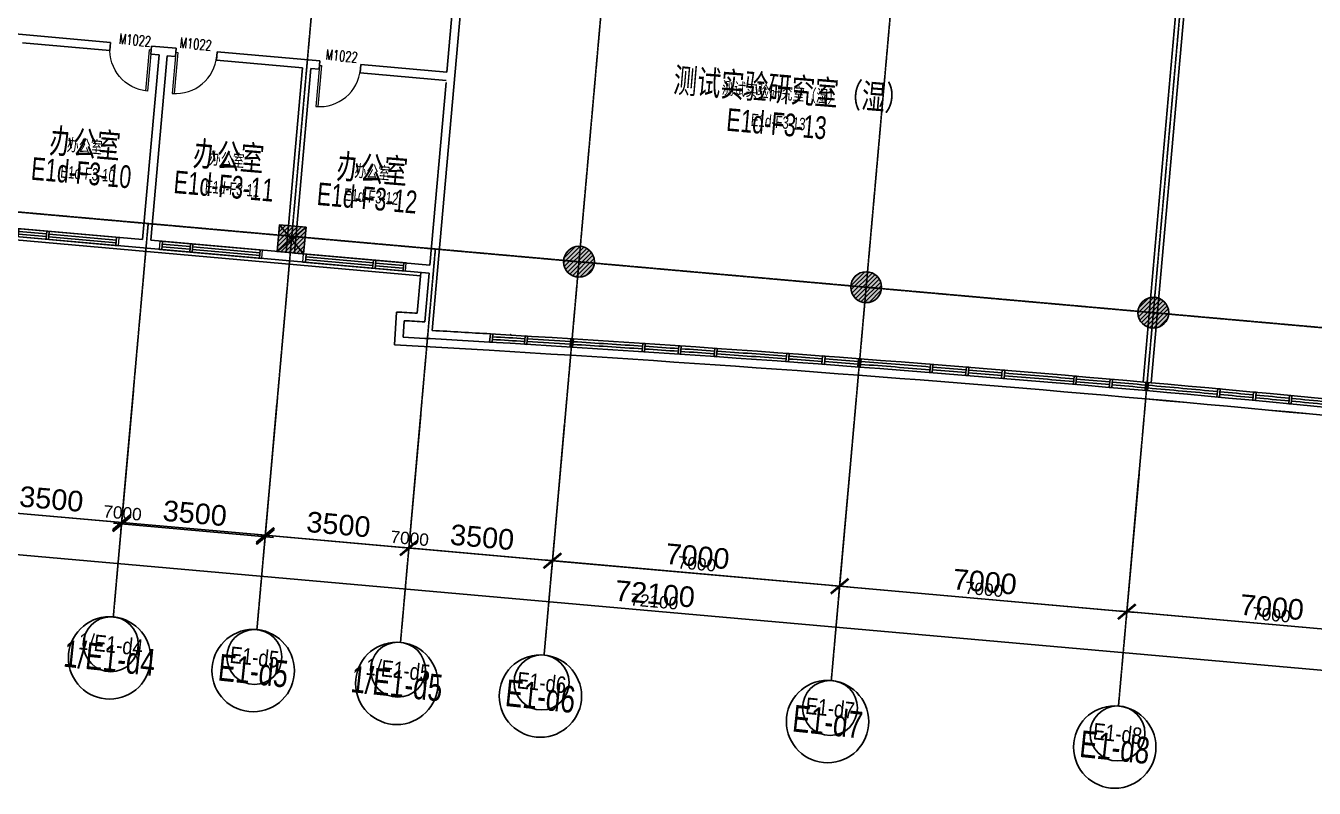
# Model space of a CAD drawing. Header units: millimetres. Extents: x -174040 to 151923, y -227569 to 142020.
# Drawn here: x -48294 to -17012, y -9691 to 8821 of the extents above; entities that cross this region are included whole.
import ezdxf
from ezdxf.enums import TextEntityAlignment as Align

# ---------------------------------------------------------------- set-up
doc = ezdxf.new("R2010")
doc.units = ezdxf.units.MM
doc.header["$LTSCALE"] = 5
for name, pattern in [('E-RG-1F$0$$0$DOTE', [2.42, 2, -0.2, 0.02, -0.2]), ('E-RG-2F$0$CENTER', [2, 1.25, -0.25, 0.25, -0.25]), ('E-RG-2F$0$DOTE', [2.42, 2, -0.2, 0.02, -0.2]), ('XRE2$0$HIDDEN', [0.375, 0.25, -0.125])]:
    doc.linetypes.add(name, pattern=pattern)
for name, color, linetype in [('00外装饰面', 21, 'Continuous'), ('A-TEXT', 4, 'Continuous'), ('A—墙体', 7, 'Continuous'), ('A—文字索引', 40, 'Continuous'), ('A—轴线、尺寸', 1, 'Continuous'), ('A—门窗', 135, 'Continuous'), ('E-COLS-F3$0$0S-COLS-HATCH', 8, 'Continuous'), ('E-COLS-F3$0$0S-COLS-HATCH-I', 8, 'Continuous'), ('E-COLS-F3$0$0S-COLS-LINE', 4, 'Continuous'), ('E-RG-2F$0$A-GRID', 1, 'E-RG-2F$0$CENTER'), ('E1-RI-3F$0$A-SYMB-DOOR', 4, 'Continuous'), ('E1-RI-3F$0$AUDIT_D_120618114340-341', 1, 'Continuous'), ('I—平面—文字', 40, 'Continuous'), ('I—平面—文字（放大1：100）', 40, 'XRE2$0$HIDDEN'), ('I—平面—装饰面层线', 192, 'Continuous'), ('I—平面—门', 22, 'Continuous'), ('I—平面—门编号', 22, 'Continuous'), ('轴线100', 1, 'Continuous')]:
    doc.layers.add(name, color=color, linetype=linetype)
doc.layers.add('E1-RI-3F$0$A-DOOR', color=32, linetype='Continuous', lineweight=5)
doc.layers.add('E1-RI-3F$0$A-WALL', color=7, linetype='Continuous', lineweight=5)
doc.styles.add('ARIAL', font='arial.ttf')
doc.styles.add('E1-RI-3F$0$ECADI-TXT', font='simplex.shx', dxfattribs={"bigfont": 'hztxt.shx'})
doc.styles.add('XD2008', font='SIMYOU.TTF', dxfattribs={"width": 0.7})
doc.dimstyles.new('200', dxfattribs={"dimscale": 200, "dimtxt": 2.5, "dimasz": 2, "dimexe": 1, "dimexo": 1, "dimgap": 0.8, "dimtad": 1, "dimdec": 0, "dimdsep": 46, "dimtxsty": 'ARIAL', "dimblk1": 'ARCHTICK', "dimblk2": 'ARCHTICK', "dimsah": 1, "dimcen": -0.9, "dimdle": 1, "dimclrd": 256, "dimclre": 256, "dimclrt": 40, "dimaunit": 1, "dimadec": 0, "dimazin": 0, "dimtfac": 0.35, "dimtdec": 0, "dimtix": 1, "dimtmove": 2, "dimatfit": 3, "dimldrblk": 'ARCHTICK', "dimfxl": 0, "dimtvp": 0.8, "dimtolj": 1, "dimtzin": 0, "dimarcsym": 0})
doc.dimstyles.new('副本 100', dxfattribs={"dimscale": 100, "dimtxt": 2.5, "dimasz": 2, "dimexe": 1, "dimexo": 1, "dimgap": 0.8, "dimtad": 1, "dimdec": 0, "dimdsep": 46, "dimtxsty": 'ARIAL', "dimblk1": 'ARCHTICK', "dimblk2": 'ARCHTICK', "dimsah": 1, "dimcen": -0.9, "dimdle": 1, "dimclrd": 256, "dimclre": 256, "dimclrt": 40, "dimaunit": 1, "dimadec": 0, "dimazin": 0, "dimtfac": 0.35, "dimtdec": 0, "dimtix": 1, "dimtmove": 2, "dimatfit": 3, "dimldrblk": 'ARCHTICK', "dimfxl": 0, "dimtvp": 0.8, "dimtolj": 1, "dimtzin": 0, "dimarcsym": 0})
pattern_1 = [(45, (53, 597.655), (-53.0330086, 53.0330086), [])]

# ---------------------------------------------------------------- blocks, each defined once
blk = doc.blocks.new('_ArchTick')
at = {"color": 0, "linetype": 'ByBlock', "const_width": 0.15}
blk.add_lwpolyline([(-0.5, -0.5), (0.5, 0.5)], dxfattribs=at)
blk = doc.blocks.new('*D240')
at = {"layer": 'A—轴线、尺寸', "linetype": 'ByBlock', "lineweight": -2}
for p, q in [((-21275, -2167), (-21579, -5603)), ((-14302, -2786), (-14607, -6221)), ((-14390, -6040), (-21761, -5386))]:
    blk.add_line(p, q, dxfattribs=at)
at = {"layer": 'Defpoints', "color": 0, "linetype": 'ByBlock'}
for p in [(-21257, -1968), (-14284, -2586), (-21562, -5404)]:
    blk.add_point(p, dxfattribs=at)
at = {"layer": 'A—轴线、尺寸', "linetype": 'ByBlock', "lineweight": -2, "xscale": 400, "yscale": 400, "zscale": 400}
for p, rotation in [((-21562, -5404), 174.9322288641356), ((-14589, -6022), 354.9322288641357)]:
    blk.add_blockref('_ArchTick', p, dxfattribs=dict(at, rotation=rotation))
at = {"layer": 'A—轴线、尺寸', "color": 40, "linetype": 'ByBlock', "insert": (-18039, -5299), "char_height": 500, "attachment_point": 5, "rotation": 354.9322, "style": 'ARIAL'}
blk.add_mtext('\\A1;7000', dxfattribs=at)
blk = doc.blocks.new('*D241')
at = {"layer": 'A—轴线、尺寸', "linetype": 'ByBlock', "lineweight": -2}
for p, q in [((-28247, -1549), (-28552, -4985)), ((-21275, -2167), (-21579, -5603)), ((-21362, -5421), (-28733, -4768))]:
    blk.add_line(p, q, dxfattribs=at)
at = {"layer": 'Defpoints', "color": 0, "linetype": 'ByBlock'}
for p in [(-28229, -1350), (-21257, -1968), (-28534, -4785)]:
    blk.add_point(p, dxfattribs=at)
at = {"layer": 'A—轴线、尺寸', "linetype": 'ByBlock', "lineweight": -2, "xscale": 400, "yscale": 400, "zscale": 400}
for p, rotation in [((-28534, -4785), 174.9322288641356), ((-21562, -5404), 354.9322288641357)]:
    blk.add_blockref('_ArchTick', p, dxfattribs=dict(at, rotation=rotation))
at = {"layer": 'A—轴线、尺寸', "color": 40, "linetype": 'ByBlock', "insert": (-25011, -4681), "char_height": 500, "attachment_point": 5, "rotation": 354.9322, "style": 'ARIAL'}
blk.add_mtext('\\A1;7000', dxfattribs=at)
blk = doc.blocks.new('*D242')
at = {"layer": 'A—轴线、尺寸', "linetype": 'ByBlock', "lineweight": -2}
for p, q in [((-35220, -931), (-35524, -4366)), ((-28247, -1549), (-28552, -4985)), ((-28335, -4803), (-35706, -4149))]:
    blk.add_line(p, q, dxfattribs=at)
at = {"layer": 'Defpoints', "color": 0, "linetype": 'ByBlock'}
for p in [(-35202, -731), (-28229, -1350), (-35507, -4167)]:
    blk.add_point(p, dxfattribs=at)
at = {"layer": 'A—轴线、尺寸', "linetype": 'ByBlock', "lineweight": -2, "xscale": 400, "yscale": 400, "zscale": 400}
for p, rotation in [((-35507, -4167), 174.9322288641356), ((-28534, -4785), 354.9322288641357)]:
    blk.add_blockref('_ArchTick', p, dxfattribs=dict(at, rotation=rotation))
at = {"layer": 'A—轴线、尺寸', "color": 40, "linetype": 'ByBlock', "insert": (-31984, -4063), "char_height": 500, "attachment_point": 5, "rotation": 354.9322, "style": 'ARIAL'}
blk.add_mtext('\\A1;7000', dxfattribs=at)
blk = doc.blocks.new('*D243')
at = {"layer": 'A—轴线、尺寸', "linetype": 'ByBlock', "lineweight": -2}
for p, q in [((-42192, -312), (-42497, -3748)), ((-38706, -621), (-39011, -4057)), ((-38794, -3876), (-42679, -3531))]:
    blk.add_line(p, q, dxfattribs=at)
at = {"layer": 'Defpoints', "color": 0, "linetype": 'ByBlock'}
for p in [(-42175, -113), (-38688, -422), (-42479, -3549)]:
    blk.add_point(p, dxfattribs=at)
at = {"layer": 'A—轴线、尺寸', "linetype": 'ByBlock', "lineweight": -2, "xscale": 400, "yscale": 400, "zscale": 400}
for p, rotation in [((-42479, -3549), 174.9322288641356), ((-38993, -3858), 354.9322288641357)]:
    blk.add_blockref('_ArchTick', p, dxfattribs=dict(at, rotation=rotation))
at = {"layer": 'A—轴线、尺寸', "color": 40, "linetype": 'ByBlock', "insert": (-40700, -3289), "char_height": 500, "attachment_point": 5, "rotation": 354.9322, "style": 'ARIAL'}
blk.add_mtext('\\A1;3500', dxfattribs=at)
blk = doc.blocks.new('*D244')
at = {"layer": 'A—轴线、尺寸', "linetype": 'ByBlock', "lineweight": -2}
for p, q in [((-49165, 306), (-49470, -3130)), ((-45679, -3), (-45983, -3439)), ((-45767, -3257), (-49651, -2913))]:
    blk.add_line(p, q, dxfattribs=at)
at = {"layer": 'Defpoints', "color": 0, "linetype": 'ByBlock'}
for p in [(-49147, 505), (-45661, 196), (-49452, -2930)]:
    blk.add_point(p, dxfattribs=at)
at = {"layer": 'A—轴线、尺寸', "linetype": 'ByBlock', "lineweight": -2, "xscale": 400, "yscale": 400, "zscale": 400}
for p, rotation in [((-49452, -2930), 174.9322288641356), ((-45966, -3240), 354.9322288641357)]:
    blk.add_blockref('_ArchTick', p, dxfattribs=dict(at, rotation=rotation))
at = {"layer": 'A—轴线、尺寸', "color": 40, "linetype": 'ByBlock', "insert": (-47672, -2671), "char_height": 500, "attachment_point": 5, "rotation": 354.9322, "style": 'ARIAL'}
blk.add_mtext('\\A1;3500', dxfattribs=at)
blk = doc.blocks.new('*D249')
at = {"layer": 'A—轴线、尺寸', "linetype": 'ByBlock', "lineweight": -2}
for p, q in [((-68536, 2621), (-68982, -2403)), ((3053, -8591), (-69163, -2186)), ((3282, -3748), (2836, -8772))]:
    blk.add_line(p, q, dxfattribs=at)
at = {"layer": 'Defpoints', "color": 0, "linetype": 'ByBlock'}
for p in [(-68519, 2821), (-68964, -2204), (3300, -3548)]:
    blk.add_point(p, dxfattribs=at)
at = {"layer": 'A—轴线、尺寸', "linetype": 'ByBlock', "lineweight": -2, "xscale": 400, "yscale": 400, "zscale": 400}
for p, rotation in [((-68964, -2204), 174.9322288641356), ((2854, -8573), 354.9322288641357)]:
    blk.add_blockref('_ArchTick', p, dxfattribs=dict(at, rotation=rotation))
at = {"layer": 'A—轴线、尺寸', "color": 40, "linetype": 'ByBlock', "insert": (-33018, -4975), "char_height": 500, "attachment_point": 5, "rotation": 354.9322, "style": 'ARIAL'}
blk.add_mtext('\\A1;72100', dxfattribs=at)
blk = doc.blocks.new('*D303')
at = {"layer": 'A—轴线、尺寸', "linetype": 'ByBlock', "lineweight": -2}
for p, q in [((-38706, -621), (-39011, -4057)), ((-35219, -931), (-35524, -4366)), ((-35307, -4185), (-39192, -3840))]:
    blk.add_line(p, q, dxfattribs=at)
at = {"layer": 'Defpoints', "color": 0, "linetype": 'ByBlock'}
for p in [(-38688, -422), (-35202, -731), (-38993, -3858)]:
    blk.add_point(p, dxfattribs=at)
at = {"layer": 'A—轴线、尺寸', "linetype": 'ByBlock', "lineweight": -2, "xscale": 400, "yscale": 400, "zscale": 400}
for p, rotation in [((-38993, -3858), 174.9322288641356), ((-35507, -4167), 354.9322288641357)]:
    blk.add_blockref('_ArchTick', p, dxfattribs=dict(at, rotation=rotation))
at = {"layer": 'A—轴线、尺寸', "color": 40, "linetype": 'ByBlock', "insert": (-37213, -3599), "char_height": 500, "attachment_point": 5, "rotation": 354.9322, "style": 'ARIAL'}
blk.add_mtext('\\A1;3500', dxfattribs=at)
blk = doc.blocks.new('*D304')
at = {"layer": 'A—轴线、尺寸', "linetype": 'ByBlock', "lineweight": -2}
for p, q in [((-45682, -39), (-45987, -3475)), ((-42196, -348), (-42500, -3784)), ((-42283, -3603), (-46168, -3258))]:
    blk.add_line(p, q, dxfattribs=at)
at = {"layer": 'Defpoints', "color": 0, "linetype": 'ByBlock'}
for p in [(-45664, 160), (-42178, -149), (-45969, -3276)]:
    blk.add_point(p, dxfattribs=at)
at = {"layer": 'A—轴线、尺寸', "linetype": 'ByBlock', "lineweight": -2, "xscale": 400, "yscale": 400, "zscale": 400}
for p, rotation in [((-45969, -3276), 174.9322288641356), ((-42483, -3585), 354.9322288641357)]:
    blk.add_blockref('_ArchTick', p, dxfattribs=dict(at, rotation=rotation))
at = {"layer": 'A—轴线、尺寸', "color": 40, "linetype": 'ByBlock', "insert": (-44189, -3017), "char_height": 500, "attachment_point": 5, "rotation": 354.9322, "style": 'ARIAL'}
blk.add_mtext('\\A1;3500', dxfattribs=at)
blk = doc.blocks.new('E1-RI-3F$0$SINGLE-FLUSH_VISION_-_0_95')
at = {"layer": 'E1-RI-3F$0$A-DOOR'}
for p, q in [((399, 76), (399, 1075)), ((450, 76), (450, 1076)), ((450, 76), (399, 76))]:
    blk.add_line(p, q, dxfattribs=at)
blk.add_arc((450, 76), 1000, 90, 180, dxfattribs=at)
blk = doc.blocks.new('XRE3')
at = {"layer": 'E-COLS-F3$0$0S-COLS-HATCH'}
blk.add_hatch(color=18, dxfattribs=at).paths.add_polyline_path([(11802289, -6205288), (11801641, -6205231), (11801584, -6205878), (11802231, -6205936)])
h = blk.add_hatch(color=18, dxfattribs=at)
edge = h.paths.add_edge_path()
edge.add_arc((11808916, -6206127), 375, 0, 360)
h = blk.add_hatch(color=18, dxfattribs=at)
edge = h.paths.add_edge_path()
edge.add_arc((11815888, -6206745), 375, 0, 360)
h = blk.add_hatch(color=18, dxfattribs=at)
edge = h.paths.add_edge_path()
edge.add_arc((11822861, -6207364), 375, 0, 360)
at = {"layer": 'E-COLS-F3$0$0S-COLS-HATCH-I'}
h = blk.add_hatch(dxfattribs=at)
h.set_pattern_fill('ANSI31', color=256, scale=600, style=0)
h.set_pattern_definition([(45, (-6.624, -74.71), (-53.0330086, 53.0330086), [])])
h.paths.add_polyline_path([(11802289, -6205288), (11801641, -6205231), (11801584, -6205878), (11802231, -6205936)])
h = blk.add_hatch(dxfattribs=at)
h.set_pattern_fill('ANSI31', color=256, scale=600, style=0)
h.set_pattern_definition(pattern_1)
edge = h.paths.add_edge_path()
edge.add_arc((11808916, -6206127), 375, 0, 360)
h = blk.add_hatch(dxfattribs=at)
h.set_pattern_fill('ANSI31', color=256, scale=600, style=0)
h.set_pattern_definition(pattern_1)
edge = h.paths.add_edge_path()
edge.add_arc((11815888, -6206745), 375, 0, 360)
h = blk.add_hatch(dxfattribs=at)
h.set_pattern_fill('ANSI31', color=256, scale=600, style=0)
h.set_pattern_definition(pattern_1)
edge = h.paths.add_edge_path()
edge.add_arc((11822861, -6207364), 375, 0, 360)
at = {"layer": 'Defpoints'}
for p, q in [((11801641, -6205231), (11802231, -6205936)), ((11801584, -6205878), (11802289, -6205288))]:
    blk.add_line(p, q, dxfattribs=at)
at = {"layer": 'E-COLS-F3$0$0S-COLS-LINE', "color": 255}
blk.add_lwpolyline([(11802289, -6205288), (11801641, -6205231), (11801584, -6205878), (11802231, -6205936)], close=True, dxfattribs=at)
for centre in [(11808916, -6206127), (11815888, -6206745), (11822861, -6207364)]:
    blk.add_circle(centre, 375, dxfattribs=at)
blk = doc.blocks.new('E1-RI-3F$0$1窗02')
at = {"layer": 'A—门窗'}
for p, q in [((12307966, -5138138), (12310466, -5138138)), ((12308026, -5138338), (12308026, -5138138)), ((12308026, -5138204), (12308706, -5138204)), ((12308706, -5138338), (12308706, -5138138)), ((12308766, -5138338), (12308766, -5138138)), ((12308766, -5138204), (12310406, -5138204)), ((12310406, -5138338), (12310406, -5138138)), ((12307966, -5138338), (12310466, -5138338)), ((12308026, -5138271), (12308706, -5138271)), ((12308766, -5138271), (12310406, -5138271))]:
    blk.add_line(p, q, dxfattribs=at)
at = {"layer": 'E1-RI-3F$0$A-WALL'}
for p, q in [((12307966, -5138338), (12307966, -5138138)), ((12310466, -5138338), (12310466, -5138138))]:
    blk.add_line(p, q, dxfattribs=at)
blk = doc.blocks.new('E1-RI-3F$0$ECADI-TAG-DOOR')
blk = doc.blocks.new('E1-RI-3F$0$RECTANGULAR_MULLION_-_6006')
at = {"layer": 'A—门窗'}
for p, q in [((-30, 125), (30, 125)), ((-30, -75), (-30, 125)), ((30, 125), (30, -75)), ((30, -75), (-30, -75))]:
    blk.add_line(p, q, dxfattribs=at)
blk = doc.blocks.new('E-RG-2F')
at = {"layer": 'I—平面—装饰面层线', "style": 'XD2008'}
blk.add_text('外部参照.\\E-RG-2F.dwg', height=0.2, dxfattribs=at).set_placement((0, 0))
blk = doc.blocks.new('*D511')
at = {"layer": 'Defpoints', "color": 0, "linetype": 'ByBlock'}
for p in [(-141774, -1448), (-134802, -2066), (-142079, -4884)]:
    blk.add_point(p, dxfattribs=at)
at = {"layer": '轴线100', "linetype": 'ByBlock', "lineweight": -2}
for p, q in [((-141783, -1547), (-142088, -4983)), ((-134810, -2166), (-135115, -5602)), ((-135007, -5511), (-142178, -4875))]:
    blk.add_line(p, q, dxfattribs=at)
at = {"layer": '轴线100', "linetype": 'ByBlock', "lineweight": -2, "xscale": 200, "yscale": 200, "zscale": 200}
for p, rotation in [((-142079, -4884), 174.9322288766972), ((-135106, -5502), 354.9322288766971)]:
    blk.add_blockref('_ArchTick', p, dxfattribs=dict(at, rotation=rotation))
at = {"layer": '轴线100', "color": 40, "linetype": 'ByBlock', "insert": (-138572, -4961), "char_height": 300, "attachment_point": 5, "rotation": 354.9322, "style": 'ARIAL'}
blk.add_mtext('\\A1;7000', dxfattribs=at)
blk = doc.blocks.new('*D512')
at = {"layer": 'Defpoints', "color": 0, "linetype": 'ByBlock'}
for p in [(-148747, -829), (-141774, -1448), (-149052, -4265)]:
    blk.add_point(p, dxfattribs=at)
at = {"layer": '轴线100', "linetype": 'ByBlock', "lineweight": -2}
for p, q in [((-148756, -929), (-149060, -4365)), ((-141783, -1547), (-142088, -4983)), ((-141979, -4892), (-149151, -4256))]:
    blk.add_line(p, q, dxfattribs=at)
at = {"layer": '轴线100', "linetype": 'ByBlock', "lineweight": -2, "xscale": 200, "yscale": 200, "zscale": 200}
for p, rotation in [((-149052, -4265), 174.9322288766972), ((-142079, -4884), 354.9322288766971)]:
    blk.add_blockref('_ArchTick', p, dxfattribs=dict(at, rotation=rotation))
at = {"layer": '轴线100', "color": 40, "linetype": 'ByBlock', "insert": (-145545, -4342), "char_height": 300, "attachment_point": 5, "rotation": 354.9322, "style": 'ARIAL'}
blk.add_mtext('\\A1;7000', dxfattribs=at)
blk = doc.blocks.new('*D513')
at = {"layer": 'Defpoints', "color": 0, "linetype": 'ByBlock'}
for p in [(-155719, -211), (-148747, -829), (-156024, -3647)]:
    blk.add_point(p, dxfattribs=at)
at = {"layer": '轴线100', "linetype": 'ByBlock', "lineweight": -2}
for p, q in [((-155728, -311), (-156033, -3747)), ((-148756, -929), (-149060, -4365)), ((-148952, -4274), (-156124, -3638))]:
    blk.add_line(p, q, dxfattribs=at)
at = {"layer": '轴线100', "linetype": 'ByBlock', "lineweight": -2, "xscale": 200, "yscale": 200, "zscale": 200}
for p, rotation in [((-156024, -3647), 174.9322288766972), ((-149052, -4265), 354.9322288766971)]:
    blk.add_blockref('_ArchTick', p, dxfattribs=dict(at, rotation=rotation))
at = {"layer": '轴线100', "color": 40, "linetype": 'ByBlock', "insert": (-152517, -3724), "char_height": 300, "attachment_point": 5, "rotation": 354.9322, "style": 'ARIAL'}
blk.add_mtext('\\A1;7000', dxfattribs=at)
blk = doc.blocks.new('*D514')
at = {"layer": 'Defpoints', "color": 0, "linetype": 'ByBlock'}
for p in [(-162692, 407), (-155719, -211), (-162997, -3029)]:
    blk.add_point(p, dxfattribs=at)
at = {"layer": '轴线100', "linetype": 'ByBlock', "lineweight": -2}
for p, q in [((-162701, 308), (-163006, -3128)), ((-155728, -311), (-156033, -3747)), ((-155925, -3656), (-163096, -3020))]:
    blk.add_line(p, q, dxfattribs=at)
at = {"layer": '轴线100', "linetype": 'ByBlock', "lineweight": -2, "xscale": 200, "yscale": 200, "zscale": 200}
for p, rotation in [((-162997, -3029), 174.9322288766972), ((-156024, -3647), 354.9322288766971)]:
    blk.add_blockref('_ArchTick', p, dxfattribs=dict(at, rotation=rotation))
at = {"layer": '轴线100', "color": 40, "linetype": 'ByBlock', "insert": (-159490, -3105), "char_height": 300, "attachment_point": 5, "rotation": 354.9322, "style": 'ARIAL'}
blk.add_mtext('\\A1;7000', dxfattribs=at)
blk = doc.blocks.new('*D515')
at = {"layer": 'Defpoints', "color": 0, "linetype": 'ByBlock'}
for p in [(-169665, 1026), (-162692, 407), (-169969, -2410)]:
    blk.add_point(p, dxfattribs=at)
at = {"layer": '轴线100', "linetype": 'ByBlock', "lineweight": -2}
for p, q in [((-169674, 926), (-169978, -2510)), ((-162701, 308), (-163006, -3128)), ((-162897, -3037), (-170069, -2401))]:
    blk.add_line(p, q, dxfattribs=at)
at = {"layer": '轴线100', "linetype": 'ByBlock', "lineweight": -2, "xscale": 200, "yscale": 200, "zscale": 200}
for p, rotation in [((-169969, -2410), 174.9322288766972), ((-162997, -3029), 354.9322288766971)]:
    blk.add_blockref('_ArchTick', p, dxfattribs=dict(at, rotation=rotation))
at = {"layer": '轴线100', "color": 40, "linetype": 'ByBlock', "insert": (-166462, -2487), "char_height": 300, "attachment_point": 5, "rotation": 354.9322, "style": 'ARIAL'}
blk.add_mtext('\\A1;7000', dxfattribs=at)
blk = doc.blocks.new('*D520')
at = {"layer": 'Defpoints', "color": 0, "linetype": 'ByBlock'}
for p in [(-189036, 3341), (-189481, -1684), (-117218, -3028)]:
    blk.add_point(p, dxfattribs=at)
at = {"layer": '轴线100', "linetype": 'ByBlock', "lineweight": -2}
for p, q in [((-189045, 3241), (-189490, -1783)), ((-117564, -8062), (-189581, -1675)), ((-117227, -3128), (-117672, -8152))]:
    blk.add_line(p, q, dxfattribs=at)
at = {"layer": '轴线100', "linetype": 'ByBlock', "lineweight": -2, "xscale": 200, "yscale": 200, "zscale": 200}
for p, rotation in [((-189481, -1684), 174.9322288766972), ((-117663, -8053), 354.9322288766971)]:
    blk.add_blockref('_ArchTick', p, dxfattribs=dict(at, rotation=rotation))
at = {"layer": '轴线100', "color": 40, "linetype": 'ByBlock', "insert": (-153552, -4636), "char_height": 300, "attachment_point": 5, "rotation": 354.9322, "style": 'ARIAL'}
blk.add_mtext('\\A1;72100', dxfattribs=at)
blk = doc.blocks.new('A$C1C9D1350')
at = {"layer": '轴线100', "linetype": 'E-RG-1F$0$$0$DOTE'}
for p, q in [((-163199.9, -5319.6), (-159660.3, 34601.8)), ((-156227.2, -5937.9), (-152687.6, 33983.5)), ((-149254.6, -6556.3), (-145715, 33365.1)), ((-142282, -7174.6), (-138742.4, 32746.8)), ((-189358.6, 6625.2), (-108962.1, -504.4)), ((-166686.2, -5010.5), (-165839.5, 4539.5)), ((-159713.4, -5628.7), (-158866.7, 3921.1))]:
    blk.add_line(p, q, dxfattribs=at)
at = {"layer": '轴线100', "linetype": 'ByBlock'}
for centre in [(-166747.8, -5674.1), (-163261.5, -5983.4), (-159775, -6292.5), (-156288.8, -6601.7), (-149285.4, -7221.5), (-142305.1, -7840.2)]:
    blk.add_circle(centre, 666.7, dxfattribs=at)
at = {"layer": '轴线100', "color": 40, "style": 'ARIAL', "width": 0.8}
for s, p in [('1/E1-d4', (-166745.2, -5677.4)), ('E1-d5', (-163258.9, -5986.7)), ('1/E1-d5', (-159772.4, -6295.8)), ('E1-d6', (-156286.3, -6605)), ('E1-d7', (-149282.9, -7224.8)), ('E1-d8', (-142302.5, -7843.5))]:
    blk.add_text(s, height=400, rotation=354, dxfattribs=at).set_placement(p, align=Align.MIDDLE_CENTER)
at = {"layer": '轴线100', "linetype": 'ByBlock'}
for base, p1, p2, picture, middle in [((-189481.5, -1683.8), (-117217.7, -3028.1), (-189035.9, 3340.7), '*D520', (-153551.8, -4636)), ((-169969.4, -2410.2), (-162692.1, 407.2), (-169664.7, 1025.5), '*D515', (-166462.5, -2487.1)), ((-162996.8, -3028.6), (-155719.5, -211.1), (-162692.1, 407.2), '*D514', (-159489.9, -3105.5)), ((-156024.1, -3646.9), (-148746.8, -829.5), (-155719.5, -211.1), '*D513', (-152517.2, -3723.8)), ((-149051.5, -4265.3), (-141774.2, -1447.8), (-148746.8, -829.5), '*D512', (-145544.6, -4342.2)), ((-142078.9, -4883.6), (-134801.5, -2066.1), (-141774.2, -1447.8), '*D511', (-138572, -4960.5))]:
    dim = blk.add_linear_dim(base=base, p1=p1, p2=p2, angle=354.93223, dimstyle='副本 100', override={"dimtxt": 3}, dxfattribs=at)
    dim.commit()
    dim.dimension.update_dxf_attribs({"geometry": picture, "text_midpoint": middle})

msp = doc.modelspace()

# ---------------------------------------------------------------- linework, layer by layer
at = {"layer": '00外装饰面', "linetype": 'ByBlock', "ltscale": 5}
for p, q in [((-67246.2, 5281.7), (-38708.4, 2748.9)), ((-38788.7, 1843.7), (-38701.2, 2829.8)), ((-38788.6, 1843.7), (-38701.2, 2829.8)), ((-39294, 1871.7), (-39341.3, 1073.1)), ((-39294, 1871.7), (-39341.3, 1073.1))]:
    msp.add_line(p, q, dxfattribs=at)
for centre, radius, start, end in [((-69296.1, -543679.1), 546375.2, 86.799164, 86.852236), ((-69278, -543680.2), 546375.2, 86.801067, 86.85414), ((-69303.3, -543803.3), 545699.5, 86.610953, 86.852548), ((-69285.2, -543804.3), 545699.5, 86.612857, 86.854451), ((-69296.1, -543679.1), 545575.2, 83.253543, 86.610941), ((-69278, -543680.2), 545575.2, 83.255447, 86.612844)]:
    msp.add_arc(centre, radius, start, end, dxfattribs=at)
at = {"layer": 'A—墙体'}
for p, q in [((-38424.4, 1422.5), (-37437.1, 12555.8)), ((-38069.1, 7693.3), (-37636.3, 12574.1)), ((-20205, 11028.2), (-21167.6, 170.6)), ((-20005.7, 11010.6), (-20968.4, 152.9)), ((-50619.7, 8806.3), (-46237.2, 8417.7)), ((-48370.1, 8407), (-46254.8, 8219.4)), ((-46237.2, 8417.7), (-46254.8, 8219.4)), ((-45241.1, 8329.3), (-45258.8, 8130.1)), ((-45241.1, 8329.3), (-44643.1, 8276.3)), ((-44660.8, 8077.1), (-44643.1, 8276.3)), ((-43664.7, 7988.7), (-43647, 8188)), ((-43647, 8188), (-41156.8, 7967.1)), ((-45059.6, 8112.4), (-45457.1, 3629.7)), ((-45258.8, 8130.1), (-45059.6, 8112.4)), ((-45257.5, 3612), (-44860, 8094.7)), ((-44860, 8094.7), (-44660.8, 8077.1)), ((-43664.7, 7988.7), (-41573.3, 7803.3)), ((-41174.4, 7768.9), (-41156.8, 7967.1)), ((-40178.4, 7679.6), (-40160.7, 7878.8)), ((-40160.7, 7878.8), (-38069.1, 7693.3)), ((-41573.3, 7803.3), (-41970.8, 3320.6)), ((-41771.2, 3302.9), (-41373.6, 7786.6)), ((-41373.6, 7786.6), (-41174.4, 7768.9)), ((-40178.4, 7679.6), (-38086.8, 7494.1)), ((-38484.3, 3011.4), (-38090.9, 7447.7)), ((-38502.1, 2812.2), (-52995.2, 4097.4)), ((-45457.1, 3629.7), (-48767.7, 3923.3)), ((-41970.8, 3320.6), (-45257.5, 3612)), ((-38484.4, 3011.4), (-41771.2, 3302.9)), ((-38606.5, 1633.1), (-38502, 2812.2)), ((-38606.5, 1633.1), (-38502, 2812.2)), ((-38606.5, 1633.1), (-38502, 2812.2)), ((-38606.5, 1633.1), (-38502, 2812.1)), ((-39106.1, 1661), (-39129.7, 1261.7)), ((-39106.1, 1661), (-39129.7, 1261.7))]:
    msp.add_line(p, q, dxfattribs=at)
for centre, radius, start, end in [((-69296.1, -543679.1), 546175.2, 86.778856, 86.831239), ((-69278, -543680.2), 546175.2, 86.78076, 86.833143), ((-69303.3, -543803.3), 545899.5, 86.610953, 86.831468), ((-69285.2, -543804.3), 545899.5, 86.612858, 86.833371), ((-69296.1, -543679.1), 545975.2, 86.610941, 86.758533), ((-69278, -543680.2), 545975.2, 86.612229, 86.760437), ((-69296.1, -543679.1), 545975.2, 86.610941, 86.758533)]:
    msp.add_arc(centre, radius, start, end, dxfattribs=at)
at = {"layer": 'A—轴线、尺寸', "linetype": 'E-RG-1F$0$$0$DOTE'}
for p, q in [((-42682.5, -5839.7), (-41835.8, 3710.2)), ((-35709.9, -6458.1), (-34863.2, 3091.8)), ((-28737.3, -7076.4), (-27890.5, 2473.5)), ((-21764.6, -7694.8), (-20917.9, 1855.1))]:
    msp.add_line(p, q, dxfattribs=at)
at = {"layer": 'A—轴线、尺寸', "linetype": 'ByBlock'}
for centre in [(-46259.4, -6526.6), (-42773, -6835.7), (-39286.6, -7144.8), (-35800.4, -7454), (-28827.8, -8072.4), (-21855.1, -8690.7)]:
    msp.add_circle(centre, 1000, dxfattribs=at)
at = {"layer": 'A—门窗'}
for radius, start, end in [(545975.2, 83.255447, 86.612229), (545908.2, 86.523745, 86.606136), (545775.2, 83.255447, 86.612845), (545842.2, 86.523938, 86.606338), (545842.2, 86.407003, 86.517637), (545908.2, 86.406824, 86.517445), (545842.2, 86.223258, 86.400703), (545908.2, 86.223102, 86.400525), (545842.2, 86.13139, 86.216959), (545908.2, 86.131245, 86.216803), (545908.2, 86.039391, 86.124946), (545842.2, 86.039525, 86.125091), (545842.2, 85.855802, 86.033226), (545908.2, 85.855691, 86.033092), (545842.2, 85.763945, 85.849503), (545908.2, 85.763844, 85.849393), (545842.2, 85.67209, 85.757646), (545908.2, 85.672, 85.757546), (545908.2, 85.488337, 85.665702), (545842.2, 85.488404, 85.665791), (545842.2, 85.396534, 85.482106), (545908.2, 85.396478, 85.48204), (545842.2, 85.304685, 85.390236), (545908.2, 85.30464, 85.39018), (545842.2, 85.120989, 85.298387), (545908.2, 85.120966, 85.298342), (545842.2, 85.029142, 85.114691), (545908.2, 85.02913, 85.114669), (545842.2, 84.937293, 85.022844), (545908.2, 84.937293, 85.022833), (545842.2, 84.7536, 84.930995), (545908.2, 84.753621, 84.930996), (545842.2, 84.661752, 84.747302), (545908.2, 84.661785, 84.747324), (545842.2, 84.569904, 84.655454), (545908.2, 84.569948, 84.655488), (545842.2, 84.386205, 84.563606), (545908.2, 84.386271, 84.563651)]:
    msp.add_arc((-69278, -543680.2), radius, start, end, dxfattribs=at)
at = {"layer": 'E-RG-2F$0$A-GRID', "linetype": 'E-RG-2F$0$DOTE'}
for p, q in [((-46168.9, -5530.6), (-45322.1, 4019.3)), ((-39196.1, -6148.9), (-38349.3, 3401))]:
    msp.add_line(p, q, dxfattribs=at)
at = {"layer": 'E1-RI-3F$0$AUDIT_D_120618114340-341'}
msp.add_point((-36517.7, 1317.9), dxfattribs=at)

# ---------------------------------------------------------------- block references
at = {"layer": 'A-TEXT'}
msp.add_blockref('E-RG-2F', (-42089.9, -202.7), dxfattribs=at)
at = {"layer": 'A—门窗'}
msp.add_blockref('XRE3', (-11843778.7, 6209218.7), dxfattribs=at)
at = {"layer": 'A—门窗', "rotation": 354.932228865648}
for p in [(-11854500.3, 6209165.3), (-11851014, 6208856.1)]:
    msp.add_blockref('E1-RI-3F$0$1窗02', p, dxfattribs=at)
at = {"layer": 'A—门窗', "xscale": -1, "rotation": 354.932228865648}
msp.add_blockref('E1-RI-3F$0$1窗02', (12674667.8, 4033902.2), dxfattribs=at)
at = {"layer": 'A—门窗', "extrusion": (0, 0, -1), "rotation": 5.067387666939298}
for p in [(36995.7, 1213.6), (36152.1, 1163.9), (35040.2, 1095.2), (33293.3, 982.6), (32420.1, 924.2), (31546.9, 864.4), (29801.1, 740.6), (28928.3, 676.6), (28055.7, 611.2), (26311, 476.3), (25438.5, 406.7), (24566.4, 335.7), (22822.5, 189.6), (21950.7, 114.4), (21079, 37.8), (19336.1, -119.5), (18464.8, -200.2), (17593.7, -282.4)]:
    msp.add_blockref('E1-RI-3F$0$RECTANGULAR_MULLION_-_6006', p, dxfattribs=at)
at = {"layer": 'I—平面—门', "xscale": -1, "rotation": 174.9322288769903}
msp.add_blockref('E1-RI-3F$0$SINGLE-FLUSH_VISION_-_0_95', (-45691.5, 8345.4), dxfattribs=at)
at = {"layer": 'I—平面—门', "rotation": 174.9322288633571}
for p in [(-44196.9, 8212.8), (-40711.5, 7893.7)]:
    msp.add_blockref('E1-RI-3F$0$SINGLE-FLUSH_VISION_-_0_95', p, dxfattribs=at)
at = {"layer": 'I—平面—门编号'}
ref = msp.add_blockref('E1-RI-3F$0$ECADI-TAG-DOOR', (-45104.3, 7567.4), dxfattribs=dict(at, xscale=100.0000000022704, yscale=100.0000000022704, zscale=100.0000000022704, rotation=354.6769983313162))
ref.add_attrib('门窗主编号1', 'M1022', dxfattribs={"layer": 'E1-RI-3F$0$A-SYMB-DOOR', "height": 250, "rotation": 354.677, "style": 'E1-RI-3F$0$ECADI-TXT', "width": 0.7}).set_placement((-45265.8, 8314), align=Align.RIGHT)
ref = msp.add_blockref('E1-RI-3F$0$ECADI-TAG-DOOR', (-43630.8, 7470.9), dxfattribs=dict(at, xscale=100.0000000022704, yscale=100.0000000022704, zscale=100.0000000022704, rotation=354.6769983313162))
ref.add_attrib('门窗主编号1', 'M1022', dxfattribs={"layer": 'E1-RI-3F$0$A-SYMB-DOOR', "height": 250, "rotation": 354.677, "style": 'E1-RI-3F$0$ECADI-TXT', "width": 0.7}).set_placement((-43792.3, 8217.5), align=Align.RIGHT)
ref = msp.add_blockref('E1-RI-3F$0$ECADI-TAG-DOOR', (-40087.3, 7182.4), dxfattribs=dict(at, xscale=100.0000000022704, yscale=100.0000000022704, zscale=100.0000000022704, rotation=354.6769983313162))
ref.add_attrib('门窗主编号1', 'M1022', dxfattribs={"layer": 'E1-RI-3F$0$A-SYMB-DOOR', "height": 250, "rotation": 354.677, "style": 'E1-RI-3F$0$ECADI-TXT', "width": 0.7}).set_placement((-40248.8, 7929), align=Align.RIGHT)
at = {"layer": '轴线100'}
msp.add_blockref('A$C1C9D1350', (120517.4, -520.6), dxfattribs=at)

# ---------------------------------------------------------------- texts
at = {"layer": 'A—文字索引', "style": 'ARIAL', "width": 0.7}
for s, p in [('1/E1-d4', (-46257.5, -6529)), ('E1-d5', (-42771.1, -6838.1)), ('1/E1-d5', (-39284.7, -7147.3)), ('E1-d6', (-35798.5, -7456.5)), ('E1-d7', (-28825.9, -8074.8)), ('E1-d8', (-21853.2, -8693.2))]:
    msp.add_text(s, height=650, rotation=354, dxfattribs=at).set_placement(p, align=Align.MIDDLE_CENTER)
at = {"layer": 'I—平面—文字', "linetype": 'ByBlock', "style": 'XD2008', "width": 0.7}
for s, height, rotation, p in [('测试实验研究室（湿）', 600, 355.17739, (-32585, 7214.1, 0)), ('E1d-F3-13', 550, 354.96078, (-31299.6, 6274.8)), ('办公室', 600, 355.17739, (-47734.4, 5738.3, 0)), ('办公室', 600, 355.17739, (-44248.1, 5429.2, 0)), ('办公室', 600, 355.17739, (-40761.8, 5120, 0)), ('E1d-F3-10', 550, 354.96078, (-48181, 5085.6)), ('E1d-F3-11', 550, 354.96078, (-44719.4, 4761.9)), ('E1d-F3-12', 550, 354.96078, (-41241.1, 4472.2))]:
    msp.add_text(s, height=height, rotation=rotation, dxfattribs=at).set_placement(p)
at = {"layer": 'I—平面—文字（放大1：100）', "linetype": 'ByBlock', "style": 'XD2008', "width": 0.7}
for s, p in [('测试实验研究室（湿）', (-31398.4, 7170.2, 0)), ('E1d-F3-13', (-30699, 6391.9)), ('办公室', (-47304.1, 5788.9, 0)), ('办公室', (-43855.3, 5461, 0)), ('E1d-F3-10', (-47463.8, 5136.1)), ('办公室', (-40321.1, 5160, 0)), ('E1d-F3-11', (-43955.2, 4772.5)), ('E1d-F3-12', (-40581.7, 4579.2))]:
    msp.add_text(s, height=300, rotation=355.17739, dxfattribs=at).set_placement(p)

# ---------------------------------------------------------------- dimensions: what is measured, and where the dimension line sits
at = {"layer": 'A—轴线、尺寸', "linetype": 'ByBlock'}
for base, p1, p2, picture, middle in [((-68964.1, -2204), (3299.6, -3548.3), (-68518.6, 2820.6), '*D249', (-33018.4, -4974.8)), ((-49452.1, -2930.4), (-45661.1, 196.2), (-49147.4, 505.4), '*D244', (-47672.2, -2671.1)), ((-45969, -3275.8), (-42178, -149.3), (-45664.3, 160), '*D304', (-44189.2, -3016.6)), ((-42479.4, -3548.7), (-38688.3, -422.2), (-42174.8, -113), '*D243', (-40699.5, -3289.5)), ((-38993, -3857.9), (-35201.8, -731.3), (-38688.3, -422.1), '*D303', (-37213, -3598.6)), ((-35506.8, -4167.1), (-28229.5, -1349.6), (-35202.1, -731.3), '*D242', (-31983.8, -4062.6)), ((-28534.2, -4785.4), (-21256.8, -1968), (-28229.5, -1349.6), '*D241', (-25011.2, -4680.9)), ((-21561.5, -5403.7), (-14284.2, -2586.3), (-21256.8, -1968), '*D240', (-18038.5, -5299.3))]:
    dim = msp.add_linear_dim(base=base, p1=p1, p2=p2, angle=354.93223, dimstyle='200', dxfattribs=at)
    dim.commit()
    dim.dimension.update_dxf_attribs({"geometry": picture, "text_midpoint": middle})

doc.saveas('drawing.dxf')
